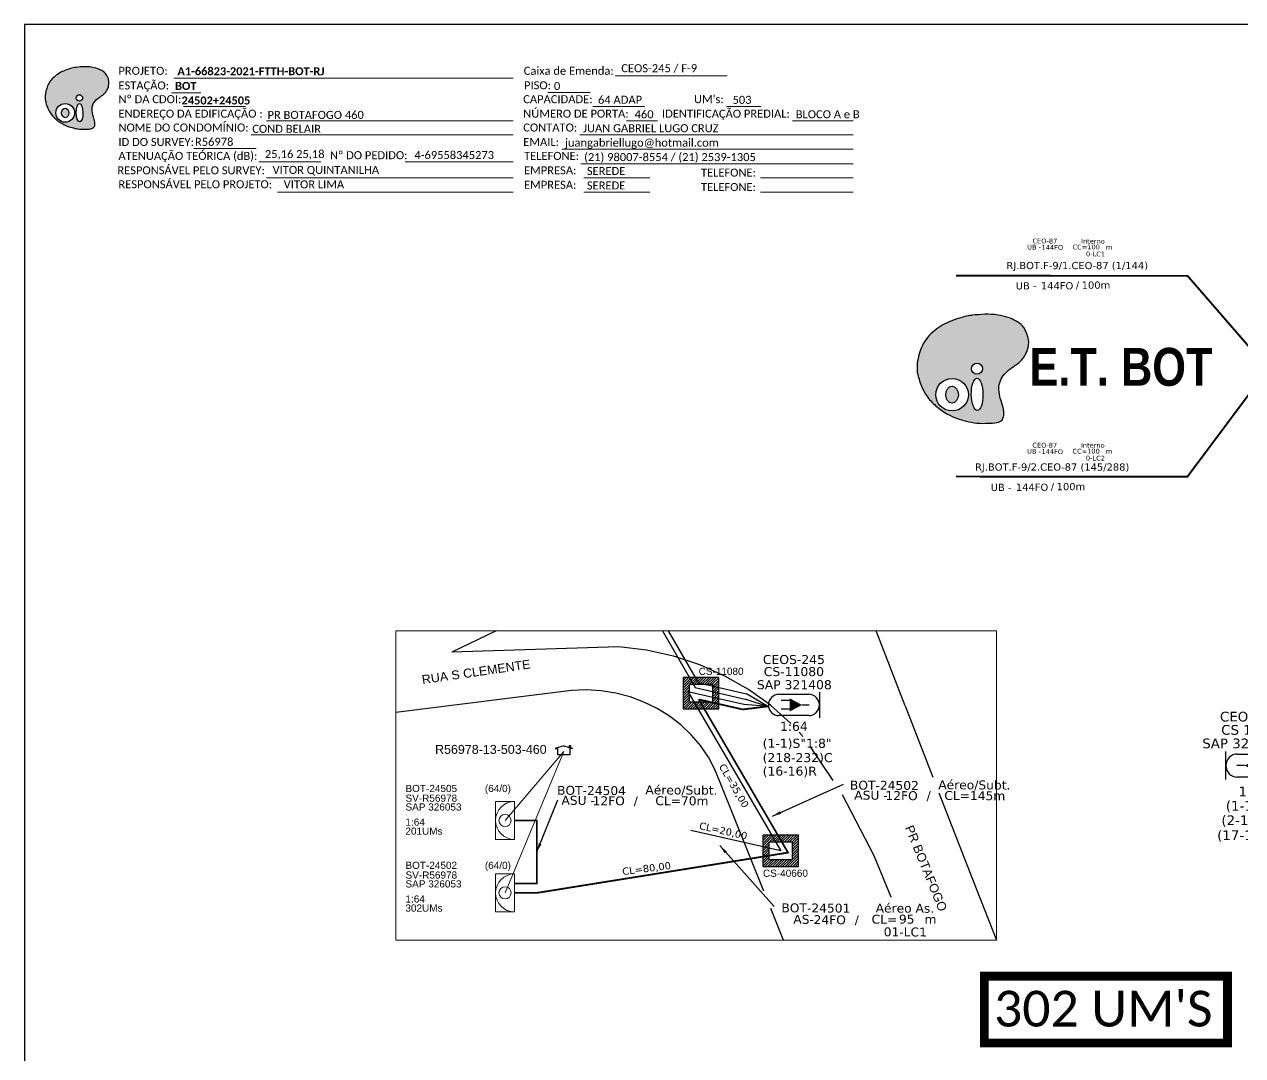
# Model space of a CAD drawing. Extents: x -89 to 2605, y 705 to 1299.
# Drawn here: x -89.3 to 183.5, y 1068.1 to 1299 of the extents above; entities that cross this region are included whole.
import ezdxf
from ezdxf.enums import TextEntityAlignment as Align

# ---------------------------------------------------------------- set-up
doc = ezdxf.new("R2010")
doc.units = 0
for name, color, linetype in [('10.1-Caixas Subterrâneas', 5, 'Continuous'), ('20.4-CEOS', 1, 'Continuous'), ('20.5-CABO AÉREO', 1, 'Continuous'), ('CAP a instalar', 1, 'Continuous'), ('celulas gpon', 7, 'Continuous'), ('E.T.', 7, 'Continuous'), ('label_cabos', 7, 'Continuous'), ('Legenda', 1, 'Continuous'), ('QUADRA', 7, 'Continuous'), ('surveys', 7, 'Continuous'), ('surveys legendas', 7, 'Continuous')]:
    doc.layers.add(name, color=color, linetype=linetype)
for name, color, linetype, lineweight in [("20.0-LEGENDA DOS CDO'S", 1, 'Continuous', 0), ('20.1-CDO_INTERIOR', 1, 'Continuous', 0), ('40.1-ETIQUETAS', 1, 'Continuous', 20), ('Segmento Logradouro Texto', 7, 'Continuous', 0)]:
    doc.layers.add(name, color=color, linetype=linetype, lineweight=lineweight)
doc.layers.add('DROP DE CLIENTE', color=140, linetype='Continuous', plot=False)
doc.layers.add('EXTRA', color=50, linetype='Continuous', plot=False)
doc.styles.add('ARIAL', font='arial.ttf')
doc.styles.add('DIGICADE', font='arial.ttf')
doc.styles.add('siredit', font='verdana.ttf')
doc.styles.get("Standard").update_dxf_attribs({"font": 'arial.ttf'})
doc.styles.add('SWISS BIT', font='swisscb.ttf')
doc.styles.add('WMF-Calibri0', font='calibri.ttf')
doc.styles.add('WMF-Calibri1', font='calibrib.ttf')
doc.linetypes.add('FENCELINE1', pattern='A,0.25,-0.1,[133,ltypeshp.shx,S=0.1,R=0,X=-0.1,Y=0],-0.1,1', length=1.45)
doc.dimstyles.new('CC', dxfattribs={"dimtxt": 1, "dimasz": 2, "dimexe": 0.18, "dimexo": 0.0625, "dimgap": 0.09, "dimtad": 0, "dimdec": 0, "dimrnd": 1, "dimzin": 0, "dimdsep": 46, "dimtxsty": 'siredit', "dimblk": 'NONE', "dimcen": 0, "dimse1": 1, "dimse2": 1, "dimsd1": 1, "dimsd2": 1, "dimclrt": 7, "dimadec": 0, "dimazin": 0, "dimtfac": 1, "dimtdec": 0, "dimtofl": 0, "dimtmove": 0, "dimatfit": 3, "dimfxl": 0, "dimtolj": 1, "dimtzin": 0, "dimarcsym": 0})

# ---------------------------------------------------------------- blocks, each defined once
blk = doc.blocks.new('OI')
h = blk.add_hatch(color=40)
edge = h.paths.add_edge_path()
edge.add_spline(control_points=[(4.35, -0.67), (3.92, -0.99), (3.26, -1.5), (2.81, -2.59), (2.9, -3.5), (3.06, -4.27), (3.31, -4.85), (3.37, -5.39), (3.4, -5.88), (3.2, -6.4), (2.54, -6.61), (1.65, -6.63), (0.55, -6.67), (-0.56, -6.42), (-1.61, -6.14), (-2.77, -5.61), (-3.92, -4.77), (-4.89, -3.7), (-5.34, -2.65), (-5.6, -1.94), (-5.85, -0.96), (-5.71, 0.47), (-5.1, 2.02), (-4.14, 3.02), (-3.3, 3.61), (-2.37, 4.16), (-1.36, 4.44), (-0.56, 4.7), (0.79, 4.85), (2.24, 4.97), (3.79, 4.57), (4.67, 4.21), (5.44, 3.65), (5.76, 2.99), (6.03, 2.21), (6.01, 1.46), (5.72, 0.64), (5.31, 0.08), (4.88, -0.38), (4.51, -0.55), (4.35, -0.67)], knot_values=[0, 0, 0, 0, 1.60434, 2.417191, 3.427595, 4.282808, 4.776746, 5.304182, 5.888771, 6.258406, 6.858137, 7.79129, 8.986195, 10.124242, 11.187857, 12.242908, 13.953784, 15.414161, 16.515391, 17.349188, 17.675853, 19.552021, 21.515531, 22.568638, 23.63245, 24.621084, 25.782718, 26.745347, 27.142653, 29.870543, 31.004649, 31.921532, 32.709589, 33.801391, 34.042471, 35.192333, 35.971461, 36.628871, 37.254359, 37.836911, 37.836911, 37.836911, 37.836911], degree=3, periodic=0)
h.paths.add_polyline_path([(1.13, -0.87, -1), (-0.04, -0.87, -1)], flags=16)
edge = h.paths.add_edge_path(flags=16)
edge.add_ellipse((0.56, -3.59), major_axis=(-0.02, 1.71), ratio=0.361305, start_angle=0, end_angle=360)
h.paths.add_polyline_path([(-0.36, -3.62, -1), (-3.8, -3.62, -1)], flags=16)
edge = h.paths.add_edge_path(flags=0)
edge.add_ellipse((-2.08, -3.62), major_axis=(0, 0.885), ratio=0.758294, start_angle=0, end_angle=360)
at = {"color": 40}
for centre, radius in [((0.54, -0.87), 0.587), ((-2.08, -3.62), 1.72)]:
    blk.add_circle(centre, radius, dxfattribs=at)
blk.add_ellipse((0.56, -3.59), major_axis=(-0.02, 1.71), ratio=0.361305, dxfattribs=at)
blk.add_ellipse((-2.08, -3.62), major_axis=(0, 0.885), ratio=0.758294, start_param=-3.141592653589792, end_param=3.141592653589792, dxfattribs=at)
at = {"color": 40, "start_tangent": (-0.800898, -0.598801), "end_tangent": (-0.800898, -0.598801)}
blk.add_spline([(4.35, -0.67), (3.2, -1.78), (2.9, -2.54), (2.92, -3.55), (3.12, -4.38), (3.28, -4.85), (3.37, -5.37), (3.35, -5.95), (3.2, -6.29), (2.66, -6.55), (1.73, -6.63), (0.54, -6.62), (-0.58, -6.41), (-1.6, -6.11), (-2.56, -5.67), (-3.95, -4.67), (-4.89, -3.56), (-5.37, -2.56), (-5.64, -1.78), (-5.72, -1.46), (-5.63, 0.42), (-4.84, 2.22), (-4.13, 2.99), (-3.27, 3.62), (-2.4, 4.09), (-1.3, 4.47), (-0.37, 4.72), (0.02, 4.77), (2.75, 4.8), (3.85, 4.53), (4.69, 4.16), (5.31, 3.68), (5.85, 2.73), (5.93, 2.5), (5.94, 1.35), (5.67, 0.62), (5.29, 0.08), (4.84, -0.36), (4.35, -0.67)], degree=3, dxfattribs=at)
blk = doc.blocks.new('CARIMBO')
at = {"color": 7, "lineweight": 0}
for points in [[(134.48, -16.3), (159.61, -16.3)], [(35.66, -16.79), (111.64, -16.79)], [(35.15, -20.06), (41.7, -20.06)], [(119.43, -20.02), (128.92, -20.02)], [(37.81, -23.14), (51.75, -23.14)], [(129.48, -23.14), (141.1, -23.14)], [(159.42, -23.14), (167.09, -23.14)], [(56.38, -26.37), (111.64, -26.37)], [(137.07, -26.37), (144.01, -26.37)], [(174.24, -26.37), (187.8, -26.37)], [(52.97, -29.48), (111.64, -29.48)], [(126.6, -29.48), (187.83, -29.48)], [(40.13, -32.55), (54.07, -32.55)], [(122.56, -32.72), (187.83, -32.72)], [(54.67, -35.52), (68.61, -35.52)], [(126.84, -35.96), (187.83, -35.96)], [(56.38, -39.07), (111.64, -39.07)], [(127.45, -39.07), (142.25, -39.07)], [(167.06, -39.07), (187.83, -39.07)], [(58.87, -42.31), (111.64, -42.31)], [(127.45, -42.31), (142.25, -42.31)], [(167.06, -42.31), (187.83, -42.31)]]:
    blk.add_lwpolyline(points, dxfattribs=at)
at = {"color": 7, "xscale": 1.213923925163967, "yscale": 1.213923925163967, "zscale": 1.213923925163967, "rotation": 0.1532896023949059}
blk.add_blockref('OI', (13.86, -20.16), dxfattribs=at)
at = {"color": 7, "lineweight": 0, "style": 'WMF-Calibri0'}
for s, height, p in [('PROJETO:', 1.793, (23.26, -16.04)), ('Caixa de Emenda:', 1.7927, (114.02, -16.04)), ('ESTAÇÃO:', 1.793, (23.26, -19.32)), ('PISO:', 1.793, (114.09, -19.28)), ('Nº DA CDOI:', 1.7927, (23.26, -22.39)), ('CAPACIDADE:', 1.7927, (113.91, -22.39)), ("UM's:", 1.793, (152.15, -22.39)), ('ENDEREÇO DA EDIFICAÇÃO :', 1.7927, (23.26, -25.63)), ('NÚMERO DE PORTA:', 1.7927, (113.91, -25.63)), ('IDENTIFICAÇÃO PREDIAL:', 1.7927, (144.99, -25.63)), ('NOME DO CONDOMÍNIO:', 1.7927, (23.26, -28.74)), ('CONTATO:', 1.793, (113.91, -28.74)), ('ID DO SURVEY:', 1.7927, (23.26, -31.97)), ('EMAIL:', 1.793, (113.91, -31.97)), ('ATENUAÇÃO TEÓRICA (dB):', 1.7927, (23.26, -35.09)), ('TELEFONE:', 1.793, (114.09, -35.09)), ('RESPONSÁVEL PELO SURVEY:', 1.7927, (23.02, -38.32)), ('EMPRESA:', 1.793, (114.09, -38.32)), ('TELEFONE:', 1.793, (153.7, -38.83)), ('RESPONSÁVEL PELO PROJETO:', 1.7927, (23.26, -41.44)), ('EMPRESA:', 1.793, (114.09, -41.56)), ('TELEFONE:', 1.793, (153.7, -42.06))]:
    blk.add_text(s, height=height, dxfattribs=at).set_placement(p)
at = {"color": 7, "lineweight": 0, "flags": 8}
for tag, p, style in [('PROJ', (36.46, -16.13), 'WMF-Calibri1'), ('CEOS-XX', (135.87, -15.46), 'WMF-Calibri0'), ('EST', (35.94, -19.41), 'WMF-Calibri1'), ('PISO_PTR', (120.78, -19.42), 'WMF-Calibri0'), ('CAPAC.', (130.66, -22.52), 'WMF-Calibri0'), ("UC'S", (160.78, -22.54), 'WMF-Calibri0'), ('LOGRADOURO', (56.65, -25.91), 'WMF-Calibri0'), ('N°', (138.85, -25.77), 'WMF-Calibri0'), ('N°PREDIO', (174.94, -25.77), 'WMF-Calibri0'), ('NOME_DO_COND.', (53.23, -29.02), 'WMF-Calibri0'), ('NOME_DO_CONTATO', (127.3, -28.89), 'WMF-Calibri0'), ('_ID_', (40.39, -31.94), 'WMF-Calibri0'), ('EMAIL', (123.26, -32.12), 'WMF-Calibri0'), ('O_POTEN', (56.06, -34.68), 'WMF-Calibri0'), ('TELEFONE', (127.55, -35.36), 'WMF-Calibri0'), ('RES_SURVEY', (57.78, -38.23), 'WMF-Calibri0'), ('EMP_RESP_SURVEY', (128.16, -38.47), 'WMF-Calibri0'), ('CONT_RESP_SURVEY', (167.76, -38.47), 'WMF-Calibri0'), ('RES_PROJ', (60.27, -41.47), 'WMF-Calibri0'), ('EMP_RESP_PROJ', (128.16, -41.71), 'WMF-Calibri0'), ('CONT_RESP_PROJ', (167.76, -41.71), 'WMF-Calibri0')]:
    blk.add_attdef(tag, p, '', height=1.79, dxfattribs=dict(at, style=style))
at = {"color": 7, "lineweight": 0, "style": 'WMF-Calibri1', "flags": 8}
blk.add_attdef("N° CDO'S", text='', height=1.79, dxfattribs=at).set_placement((44.78, -22.68), align=Align.CENTER)
blk = doc.blocks.new('CEOS_RP_CT_DRT')
at = {"layer": '20.4-CEOS', "color": 0}
for p, q in [((-4.54, 1.19), (-1.19, 1.19)), ((-1.19, -1.19), (-4.54, -1.19))]:
    blk.add_line(p, q, dxfattribs=at)
for points in [[(-5.73, -1.43), (-5.73, 1.44)], [(-3.79, 0), (-4.59, 0)], [(-2.47, 0.48), (-1.45, 0.48)], [(-2.47, -0.52), (-1.45, -0.52)]]:
    blk.add_lwpolyline(points, dxfattribs=at)
blk.add_lwpolyline([(-3.79, 0, 0, 1.47, 0), (-2.41, 0, 1.47, 1.47, 0)], format="xyseb", dxfattribs=at)
for centre, start, end in [((-4.54, 0), 90, 270), ((-1.19, 0), 270, 90)]:
    blk.add_arc(centre, 1.19, start, end, dxfattribs=at)
at = {"layer": '20.4-CEOS', "color": 7, "style": 'siredit'}
for tag, p in [('Nº_DA_CEOS', (-2.86, 5.6)), ('LOCAL', (-2.86, 4.24)), ('SAP', (-2.86, 2.78)), ('RACIO_SPLITAGEM', (-2.86, -1.88)), ('FIBRAS_SPLITTER', (-2.86, -3.58)), ('FIBRAS_TOP_C', (-2.86, -5.08)), ('RESERVA_FINAIS', (-2.86, -6.39))]:
    blk.add_attdef(tag, text='', height=1.01, dxfattribs=at).set_placement(p, align=Align.TOP_CENTER)
blk = doc.blocks.new('ETIQUETA_RS5F')
at = {"layer": '40.1-ETIQUETAS', "color": 0, "style": 'siredit'}
blk.add_text('/', height=1.5, dxfattribs=at).set_placement((1.58, -1.95), align=Align.MIDDLE_RIGHT)
for tag, p in [('ETIQUETA_R_SECUNDARIA', (1.21, 2.1)), ('ETIQUETA_R_PRIMARIA', (1.21, 4.1)), ('F_ATIVAS/F_MORTAS', (1.14, -4.24))]:
    blk.add_attdef(tag, text='', height=1.5, dxfattribs=at).set_placement(p, align=Align.MIDDLE_CENTER)
for tag, p in [('TIPO_CABO', (-6.58, -2.12)), ('CAP_CABO', (0.4, -2.09))]:
    blk.add_attdef(tag, text='', height=1.5, dxfattribs=at).set_placement(p, align=Align.MIDDLE_RIGHT)
blk.add_attdef('METROS', text='', height=1.5, dxfattribs=at).set_placement((2.14, -1.95), align=Align.MIDDLE_LEFT)
for tag, p in [('FUSÃO_1', (0.85, -8.39)), ('FUSÃO_2', (0.85, -10.6)), ('FUSÃO_3', (0.85, -12.93)), ('FUSÃO_4', (0.85, -15.14)), ('FUSÃO_5', (0.85, -17.16))]:
    blk.add_attdef(tag, text='', height=1.5, dxfattribs=at).set_placement(p, align=Align.CENTER)
blk = doc.blocks.new('Inst CB INT CFOI-SM-UB-144')
at = {"layer": 'label_cabos', "color": 0, "style": 'siredit'}
for tag, flags, p in [('ID_ATIVIDADE', 3, (1.31, 2.67)), ('FATOR', 1, (11.56, 2.55)), ('/', 2, (7.71, -0.05))]:
    blk.add_attdef(tag, text='', height=1, rotation=359.69, dxfattribs=dict(at, flags=flags)).set_placement(p, align=Align.MIDDLE_CENTER)
for tag, p in [('TIPO_CABO', (1.11, 0)), ('DESTINO_CABO', (3.13, 1.26)), ('CABO', (4.69, -0.05)), ('LANCE', (10.41, 0.02)), ('TIPO_CABO', (13.11, 1.24)), ('UND', (16.46, 0)), ('FID', (13.65, -1.41))]:
    blk.add_attdef(tag, text='', height=1, rotation=359.69, dxfattribs=at).set_placement(p, align=Align.MIDDLE_CENTER)
blk.add_attdef('QTDE', (11.93, -0.45), '', height=1, rotation=359.69, dxfattribs=at)
blk = doc.blocks.new('SURVEY_SURVEY')
for p, q in [((0, 0.0000152), (-0.0000151, 0.0000108)), ((-0.0000151, 0.0000108), (-0.0000104, 0.0000108)), ((-0.0000103, 0), (-0.0000103, 0.0000108)), ((0.0000103, 0), (-0.0000103, 0)), ((0, 0.0000152), (0.0000151, 0.0000108)), ((0.0000101, 0.0000159), (0.0000117, 0.0000159)), ((0.0000101, 0.0000123), (0.0000101, 0.0000159)), ((0.0000151, 0.0000108), (0.0000103, 0.0000108)), ((0.0000103, 0.0000108), (0.0000103, 0)), ((0.0000117, 0.0000159), (0.0000117, 0.0000119))]:
    blk.add_line(p, q)
blk = doc.blocks.new('*X59')
at = {"color": 0, "linetype": 'Continuous'}
for p, q in [((-1.25, 0.34099), (-0.49099, 1.1)), ((-1.25, 0.517767), (-0.667767, 1.1)), ((-1.25, 0.694544), (-0.844544, 1.1)), ((-1.25, 0.87132), (-1.02132, 1.1)), ((-1.25, 1.048097), (-1.198097, 1.1)), ((-0.789214, 0.625), (-0.314214, 1.1)), ((-0.612437, 0.625), (-0.137437, 1.1)), ((-0.43566, 0.625), (0.03934, 1.1)), ((-0.258883, 0.625), (0.216117, 1.1)), ((-0.082107, 0.625), (0.392893, 1.1)), ((0.09467, 0.625), (0.56967, 1.1)), ((0.271447, 0.625), (0.746447, 1.1)), ((0.448223, 0.625), (0.923223, 1.1)), ((0.625, 0.625), (1.1, 1.1)), ((0.801777, 0.625), (1.25, 1.073223)), ((0.8035, 0.449947), (1.25, 0.896447)), ((-1.25, 0.164214), (-0.8035, 0.610714)), ((-1.25, -0.012563), (-0.8035, 0.433937)), ((-1.25, -0.18934), (-0.8035, 0.25716)), ((-1.25, -0.366117), (-0.8035, 0.080383)), ((0.8035, 0.27317), (1.25, 0.71967)), ((0.8035, 0.096393), (1.25, 0.542893)), ((0.8035, -0.080383), (1.25, 0.366117)), ((0.8035, -0.25716), (1.25, 0.18934)), ((0.8035, -0.433937), (1.25, 0.012563)), ((-1.25, -0.542893), (-0.8035, -0.096393)), ((-1.25, -0.71967), (-0.8035, -0.27317)), ((-1.25, -0.896447), (-0.8035, -0.449947)), ((-1.25, -1.073223), (-0.801777, -0.625)), ((-1.1, -1.1), (-0.625, -0.625)), ((-0.923223, -1.1), (-0.448223, -0.625)), ((-0.746447, -1.1), (-0.271447, -0.625)), ((-0.56967, -1.1), (-0.09467, -0.625)), ((-0.392893, -1.1), (0.082107, -0.625)), ((-0.216117, -1.1), (0.258883, -0.625)), ((-0.03934, -1.1), (0.43566, -0.625)), ((0.137437, -1.1), (0.612437, -0.625)), ((0.314214, -1.1), (0.789214, -0.625)), ((0.49099, -1.1), (1.25, -0.34099)), ((0.667767, -1.1), (1.25, -0.517767)), ((0.8035, -0.610714), (1.25, -0.164214)), ((0.844544, -1.1), (1.25, -0.694544)), ((1.02132, -1.1), (1.25, -0.87132)), ((1.198097, -1.1), (1.25, -1.048097))]:
    blk.add_line(p, q, dxfattribs=at)
blk = doc.blocks.new('MANHOLE_MQ')
at = {"color": 0, "linetype": 'Continuous'}
for p, q in [((0.00000623, 0.00000569), (-0.00000627, 0.00000569)), ((-0.00000627, 0.00000569), (-0.00000627, -0.00000531)), ((0.00000623, -0.00000531), (0.00000623, 0.00000569)), ((-0.00000404, 0.00000331), (0.00000399, 0.00000331)), ((-0.00000404, -0.00000294), (-0.00000404, 0.00000331)), ((0.00000399, 0.00000331), (0.00000399, -0.00000294)), ((0.00000399, -0.00000294), (-0.00000404, -0.00000294)), ((0.00000399, -0.00000294), (0.00000399, -0.00000294)), ((-0.00000627, -0.00000531), (0.00000623, -0.00000531))]:
    blk.add_line(p, q, dxfattribs=at)
at = {"color": 0, "linetype": 'Continuous', "xscale": 5e-06, "yscale": 5e-06, "zscale": 1e-05}
blk.add_blockref('*X59', (-0.00000002, 0.00000019), dxfattribs=at)
blk = doc.blocks.new('*U107')
at = {"layer": '20.4-CEOS', "color": 7, "style": 'siredit'}
for tag, p in [('FIBRAS_SPLITTER', (0, 0)), ('FIBRAS_TOP_C', (0, -4.13)), ('RESERVA_FINAIS', (0, -5.46))]:
    blk.add_attdef(tag, p, '', height=1.01, dxfattribs=at)
for tag, p, flags in [('ID_ATIVIDADE', (0, -6.77), 3), ('FATOR', (0, -8.09), 1), ('QTDE', (0, -9.4), 1), ('FID', (0, -10.71), 1)]:
    blk.add_attdef(tag, p, '', height=1.01, dxfattribs=dict(at, flags=flags))
blk = doc.blocks.new('LEGENDA DOS CABOS')
at = {"layer": 'EXTRA', "color": 0, "style": 'siredit'}
for tag, p in [('ID', (4.6, 0.97)), ('XX', (9.03, 0.97))]:
    blk.add_attdef(tag, text='', height=0.48, rotation=359.69, dxfattribs=at).set_placement(p, align=Align.MIDDLE_CENTER)
at = {"layer": 'Legenda', "color": 0, "style": 'siredit'}
for tag, p in [('TIPO_CABO', (1.31, 0)), ('CABO', (4.69, -0.05)), ('/', (6.81, -0.05)), ('METROS', (10.03, -0.05))]:
    blk.add_attdef(tag, text='', height=0.8, rotation=359.69, dxfattribs=at).set_placement(p, align=Align.MIDDLE_CENTER)
blk = doc.blocks.new('_None')
blk = doc.blocks.new('Inst CB AS CFOA-SM-AS-80-TS-24')
at = {"layer": 'label_cabos', "color": 0, "style": 'siredit'}
for tag, flags, p in [('ID_ATIVIDADE', 3, (1.31, 2.67)), ('FATOR', 1, (11.56, 2.55))]:
    blk.add_attdef(tag, text='', height=1, rotation=359.69, dxfattribs=dict(at, flags=flags)).set_placement(p, align=Align.MIDDLE_CENTER)
for tag, p in [('DESTINO_CABO', (3.13, 1.26)), ('TIPO_CABO', (13.11, 1.24)), ('TIPO_CABO', (1.76, 0)), ('CABO', (4.69, -0.05)), ('/', (7.71, -0.05)), ('LANCE', (10.81, 0)), ('UND', (15.96, 0)), ('FID', (13.15, -1.41))]:
    blk.add_attdef(tag, text='', height=1, rotation=359.69, dxfattribs=at).set_placement(p, align=Align.MIDDLE_CENTER)
blk.add_attdef('QTDE', (12.43, -0.47), '', height=1, rotation=359.69, dxfattribs=at)

msp = doc.modelspace()

# ---------------------------------------------------------------- linework, layer by layer
msp.add_lwpolyline([(-89.32, 705.02), (749.25, 705.02), (749.25, 1299.02), (-89.32, 1299.02), (-89.32, 705.02)])
at = {"color": 7, "lineweight": 0}
msp.add_lwpolyline([(-4.01, 1268.26), (20.14, 1268.26)], dxfattribs=at)
at = {"color": 2, "const_width": 2}
msp.add_lwpolyline([(125.66, 1070.96), (180.09, 1070.96), (180.09, 1085.95), (125.66, 1085.95)], close=True, dxfattribs=at)
at = {"layer": '20.1-CDO_INTERIOR', "color": 1, "lineweight": 18}
for points in [[(16.21, 1116.54), (16.21, 1125.04), (20.46, 1125.04), (20.46, 1116.54)], [(16.21, 1100.32), (16.21, 1108.81), (20.46, 1108.82), (20.46, 1100.32)]]:
    msp.add_lwpolyline(points, close=True, dxfattribs=at)
for centre in [(18.33, 1120.79), (18.33, 1104.57)]:
    msp.add_circle(centre, 1.36, dxfattribs=at)
for centre in [(20.46, 1120.79), (20.46, 1104.57)]:
    msp.add_arc(centre, 4.25, 90.0276, 270.0276, dxfattribs=at)
at = {"layer": '20.4-CEOS', "color": 5}
for p, q in [((79.67, 1149.03), (86.35, 1149.03)), ((86.35, 1144.26), (79.67, 1144.26))]:
    msp.add_line(p, q, dxfattribs=at)
for points in [[(88.74, 1149.52), (88.74, 1143.77)], [(82.22, 1147.68), (80.19, 1147.68)], [(84.85, 1146.65), (86.46, 1146.65)], [(82.22, 1145.7), (80.19, 1145.7)]]:
    msp.add_lwpolyline(points, dxfattribs=at)
msp.add_lwpolyline([(84.85, 1146.65, 0, 2.94, 0), (82.09, 1146.65, 2.94, 2.94, 0)], format="xyseb", dxfattribs=at)
for centre, start, end in [((79.67, 1146.65), 90, 270), ((86.35, 1146.65), 270, 90)]:
    msp.add_arc(centre, 2.38, start, end, dxfattribs=at)
at = {"layer": '20.5-CABO AÉREO', "color": 7, "ltscale": 50, "const_width": 0.431}
for points in [[(119.32, 1242.74), (171.17, 1242.72), (189.2, 1221.93)], [(119.29, 1197.79), (171.15, 1197.77), (189.2, 1221.93)]]:
    msp.add_lwpolyline(points, dxfattribs=at)
at = {"layer": 'CAP a instalar', "color": 251, "linetype": 'FENCELINE1', "ltscale": 5}
for points in [[(53.59, 1163.27), (60.94, 1150.52), (72.1, 1147.98)], [(61.73, 1151.56), (54.95, 1163.27)], [(61.73, 1151.57), (72.37, 1149.15)], [(77.32, 1146.26), (72.37, 1149.15)], [(77.32, 1146.26), (72.1, 1147.98)]]:
    msp.add_lwpolyline(points, dxfattribs=at)
at = {"layer": 'CAP a instalar', "color": 7, "linetype": 'FENCELINE1', "ltscale": 5}
for points in [[(59.29, 1149.67), (80.08, 1113.98), (59.95, 1118.53)], [(59.29, 1149.67), (71.83, 1146.81)], [(71.83, 1146.81), (77.3, 1146.35)]]:
    msp.add_lwpolyline(points, dxfattribs=at)
at = {"layer": 'CAP a instalar', "linetype": 'FENCELINE1', "ltscale": 5, "const_width": 0.4}
for points in [[(20.46, 1104.57), (25.45, 1104.57), (81.7, 1113.59), (61.7, 1147.89)], [(61.7, 1147.89), (71.57, 1145.64)], [(71.57, 1145.64), (77.3, 1146.35)], [(20.46, 1106.69), (25.45, 1106.69), (25.45, 1120.79), (20.45, 1120.79)]]:
    msp.add_lwpolyline(points, dxfattribs=at)
at = {"layer": 'DROP DE CLIENTE', "color": 7, "lineweight": 0}
msp.add_lwpolyline([(128.38, 1093.98), (-6.16, 1093.98), (-6.16, 1163.27), (128.38, 1163.27)], close=True, dxfattribs=at)
at = {"layer": 'DROP DE CLIENTE', "color": 4, "lineweight": 0}
for points in [[(31.47, 1136.21), (18.33, 1120.79)], [(31.47, 1136.21), (18.33, 1104.57)]]:
    msp.add_lwpolyline(points, dxfattribs=at)
at = {"layer": 'QUADRA', "color": 4}
for points in [[(16.31, 1163.27), (6.43, 1158.48)], [(107.95, 1146.43), (101.42, 1163.27)], [(82.36, 1142.5), (82.27, 1142.6), (77.77, 1146.57), (72.83, 1150.09), (67.53, 1153.12), (61.92, 1155.6), (56.04, 1157.54), (50, 1158.9), (43.82, 1159.66), (6.43, 1158.48)], [(76.27, 1104.93), (66.48, 1129.27), (65.33, 1132.16), (63.87, 1134.93), (62.08, 1137.54), (60.02, 1139.96), (57.71, 1142.17), (55.15, 1144.15), (52.37, 1145.87), (49.43, 1147.3), (46.33, 1148.45), (43.12, 1149.28), (39.84, 1149.8), (36.52, 1150.02), (33.19, 1149.89), (-6.16, 1144.95)], [(107.95, 1146.43), (114.13, 1130.47)], [(86.63, 1137.25), (91.71, 1129.71)], [(115.48, 1126.98), (122.99, 1107.61), (128.38, 1093.98)], [(93.82, 1126.58), (100.9, 1112.94), (104.69, 1103.7), (104.73, 1103.61)], [(80.68, 1093.98), (77.82, 1101.08)]]:
    msp.add_lwpolyline(points, dxfattribs=at)
at = {"layer": 'Segmento Logradouro Texto', "color": 5}
msp.add_lwpolyline([(85.04, 1139.59), (84.17, 1140.54)], dxfattribs=at)

# ---------------------------------------------------------------- block references
ref = msp.add_blockref('CARIMBO', (-91.51, 1303.77))
ref.add_attrib('PROJ', 'A1-66823-2021-FTTH-BOT-RJ', (-55.05, 1287.63), dxfattribs={"color": 7, "lineweight": 0, "height": 1.7927, "style": 'WMF-Calibri1'})
ref.add_attrib('EST', 'BOT', (-55.57, 1284.35), dxfattribs={"color": 7, "lineweight": 0, "height": 1.793, "style": 'WMF-Calibri1'})
ref.add_attrib("N° CDO'S", ' 24502+24505', dxfattribs={"color": 7, "lineweight": 0, "height": 1.7927, "style": 'WMF-Calibri1'}).set_placement((-46.73, 1281.09), align=Align.CENTER)
ref.add_attrib('LOGRADOURO', 'PR BOTAFOGO 460', (-34.86, 1277.86), dxfattribs={"color": 7, "lineweight": 0, "height": 1.7927, "style": 'WMF-Calibri0'})
ref.add_attrib('NOME_DO_COND.', 'COND BELAIR', (-38.28, 1274.74), dxfattribs={"color": 7, "lineweight": 0, "height": 1.7927, "style": 'WMF-Calibri0'})
ref.add_attrib('_ID_', 'R56978', (-51.11, 1271.83), dxfattribs={"color": 7, "lineweight": 0, "height": 1.793, "style": 'WMF-Calibri0'})
ref.add_attrib('O_POTEN', '25,16 25,18', (-35.45, 1269.09), dxfattribs={"color": 7, "lineweight": 0, "height": 1.7927, "style": 'WMF-Calibri0'})
ref.add_attrib('RES_SURVEY', 'VITOR QUINTANILHA', (-33.73, 1265.54), dxfattribs={"color": 7, "lineweight": 0, "height": 1.7927, "style": 'WMF-Calibri0'})
ref.add_attrib('RES_PROJ', 'VITOR LIMA', (-31.24, 1262.3), dxfattribs={"color": 7, "lineweight": 0, "height": 1.793, "style": 'WMF-Calibri0'})
ref.add_attrib('CEOS-XX', 'CEOS-245 / F-9', (44.36, 1288.31), dxfattribs={"color": 7, "lineweight": 0, "height": 1.7927, "style": 'WMF-Calibri0'})
ref.add_attrib('CAPAC.', '64 ADAP', (39.15, 1281.25), dxfattribs={"color": 7, "lineweight": 0, "height": 1.793, "style": 'WMF-Calibri0'})
ref.add_attrib("UC'S", '503', (69.27, 1281.23), dxfattribs={"color": 7, "lineweight": 0, "height": 1.793, "style": 'WMF-Calibri0'})
ref.add_attrib('PISO_PTR', '0', (29.28, 1284.34), dxfattribs={"color": 7, "lineweight": 0, "height": 1.79, "style": 'WMF-Calibri0'})
ref.add_attrib('N°', '460', (47.34, 1278), dxfattribs={"color": 7, "lineweight": 0, "height": 1.793, "style": 'WMF-Calibri0'})
ref.add_attrib('N°PREDIO', 'BLOCO A e B', (83.43, 1278), dxfattribs={"color": 7, "lineweight": 0, "height": 1.7927, "style": 'WMF-Calibri0'})
ref.add_attrib('NOME_DO_CONTATO', 'JUAN GABRIEL LUGO CRUZ', (35.79, 1274.88), dxfattribs={"color": 7, "lineweight": 0, "height": 1.7927, "style": 'WMF-Calibri0'})
ref.add_attrib('EMAIL', 'juangabriellugo@hotmail.com', (31.75, 1271.65), dxfattribs={"color": 7, "lineweight": 0, "height": 1.7927, "style": 'WMF-Calibri0'})
ref.add_attrib('TELEFONE', '(21) 98007-8554 / (21) 2539-1305', (36.04, 1268.41), dxfattribs={"color": 7, "lineweight": 0, "height": 1.7927, "style": 'WMF-Calibri0'})
ref.add_attrib('EMP_RESP_SURVEY', 'SEREDE', (36.65, 1265.3), dxfattribs={"color": 7, "lineweight": 0, "height": 1.793, "style": 'WMF-Calibri0'})
ref.add_attrib('EMP_RESP_PROJ', 'SEREDE', (36.65, 1262.06), dxfattribs={"color": 7, "lineweight": 0, "height": 1.793, "style": 'WMF-Calibri0'})
at = {"layer": '10.1-Caixas Subterrâneas', "color": 30, "xscale": 639575.1086223164, "yscale": 639575.1086223164, "zscale": 639575.1086223164, "rotation": 180.0000000000631}
for p in [(62.17, 1149.41), (80.03, 1114.12)]:
    msp.add_blockref('MANHOLE_MQ', p, dxfattribs=at)
at = {"layer": '20.4-CEOS', "color": 5}
ref = msp.add_blockref('CEOS_RP_CT_DRT', (192.13, 1133.08), dxfattribs=dict(at, xscale=2.161665797233581, yscale=2.161665797233581, zscale=2.161665797233581))
ref.add_attrib('Nº_DA_CEOS', 'CEOS-245', dxfattribs={"color": 5, "height": 2.183, "style": 'siredit'}).set_placement((185.94, 1145.13), align=Align.TOP_CENTER)
ref.add_attrib('LOCAL', 'CS 11080', dxfattribs={"color": 5, "height": 2.183, "style": 'siredit'}).set_placement((185.94, 1142.16), align=Align.TOP_CENTER)
ref.add_attrib('SAP', 'SAP 321410', dxfattribs={"color": 5, "height": 2.183, "style": 'siredit'}).set_placement((183.53, 1139.13), align=Align.TOP_CENTER)
ref.add_attrib('RACIO_SPLITAGEM', '1:64', dxfattribs={"color": 5, "height": 2.183, "style": 'siredit'}).set_placement((185.94, 1128.37), align=Align.TOP_CENTER)
ref.add_attrib('FIBRAS_SPLITTER', '(1-1)S', dxfattribs={"color": 5, "height": 2.183, "style": 'siredit'}).set_placement((184.3, 1125.17), align=Align.TOP_CENTER)
ref.add_attrib('FIBRAS_TOP_C', '(2-16)C', dxfattribs={"color": 5, "height": 2.183, "style": 'siredit'}).set_placement((184.35, 1121.92), align=Align.TOP_CENTER)
ref.add_attrib('RESERVA_FINAIS', '(17-17)R', dxfattribs={"color": 5, "height": 2.183, "style": 'siredit'}).set_placement((184.35, 1118.58), align=Align.TOP_CENTER)
at = {"layer": '20.4-CEOS', "color": 0, "lineweight": 0}
ref = msp.add_blockref('*U107', (76.01, 1137.05), dxfattribs=dict(at, xscale=2, yscale=2, zscale=2))
ref.add_attrib('FIBRAS_SPLITTER', '(1-1)S"1:8"', (76.01, 1137.05), dxfattribs={"color": 7, "height": 2.0194, "style": 'siredit'})
ref.add_attrib('FIBRAS_TOP_C', '(218-232)C', (76.01, 1133.85), dxfattribs={"color": 7, "height": 2.019, "style": 'siredit'})
ref.add_attrib('RESERVA_FINAIS', '(16-16)R', (76.01, 1130.84), dxfattribs={"color": 7, "height": 2.019, "style": 'siredit'})
at = {"layer": '40.1-ETIQUETAS', "color": 7}
ref = msp.add_blockref('ETIQUETA_RS5F', (145.18, 1242.76), dxfattribs=dict(at, xscale=1.078608034791384, yscale=1.078608034791384, zscale=1.078608034791384, rotation=359.9784414955792))
ref.add_attrib('ETIQUETA_R_SECUNDARIA', 'RJ.BOT.F-9/1.CEO-87 (1/144)', dxfattribs={"color": 0, "height": 1.6179, "rotation": 359.9784, "style": 'siredit'}).set_placement((146.46, 1245.03), align=Align.MIDDLE_CENTER)
ref.add_attrib('TIPO_CABO', 'UB - ', dxfattribs={"color": 0, "height": 1.618, "rotation": 359.9784, "style": 'siredit'}).set_placement((138.05, 1240.48), align=Align.MIDDLE_RIGHT)
ref.add_attrib('CAP_CABO', '144FO', dxfattribs={"color": 0, "height": 1.618, "rotation": 359.9784, "style": 'siredit'}).set_placement((145.58, 1240.5), align=Align.MIDDLE_RIGHT)
ref.add_attrib('METROS', '100m', dxfattribs={"color": 0, "height": 1.618, "rotation": 359.9784, "style": 'siredit'}).set_placement((147.46, 1240.65), align=Align.MIDDLE_LEFT)
ref = msp.add_blockref('ETIQUETA_RS5F', (139.58, 1197.65), dxfattribs=dict(at, xscale=1.078608034791384, yscale=1.078608034791384, zscale=1.078608034791384, rotation=359.9784414955792))
ref.add_attrib('ETIQUETA_R_SECUNDARIA', 'RJ.BOT.F-9/2.CEO-87 (145/288)', dxfattribs={"color": 0, "height": 1.6179, "rotation": 359.9784, "style": 'siredit'}).set_placement((140.85, 1199.92), align=Align.MIDDLE_CENTER)
ref.add_attrib('TIPO_CABO', 'UB - ', dxfattribs={"color": 0, "height": 1.618, "rotation": 359.9784, "style": 'siredit'}).set_placement((132.44, 1195.37), align=Align.MIDDLE_RIGHT)
ref.add_attrib('CAP_CABO', '144FO', dxfattribs={"color": 0, "height": 1.618, "rotation": 359.9784, "style": 'siredit'}).set_placement((139.97, 1195.39), align=Align.MIDDLE_RIGHT)
ref.add_attrib('METROS', '100m', dxfattribs={"color": 0, "height": 1.618, "rotation": 359.9784, "style": 'siredit'}).set_placement((141.85, 1195.54), align=Align.MIDDLE_LEFT)
at = {"layer": 'E.T.', "color": 7, "xscale": 2.11977642477711, "yscale": 2.119776407948758, "zscale": 2.1197764065085, "rotation": 359.9784414955792}
msp.add_blockref('OI', (122.86, 1223.78), dxfattribs=at)
at = {"layer": 'label_cabos', "color": 7, "lineweight": 0}
ref = msp.add_blockref('Inst CB INT CFOI-SM-UB-144', (135.84, 1249.15), dxfattribs=dict(at, xscale=1.078608034791384, yscale=1.078608034791384, zscale=1.078608034791384, rotation=359.9784414955792))
ref.add_attrib('DESTINO_CABO', 'CEO-87', dxfattribs={"color": 0, "height": 1.079, "rotation": 359.6684, "style": 'siredit'}).set_placement((139.22, 1250.51), align=Align.MIDDLE_CENTER)
ref.add_attrib('CABO', '144FO', dxfattribs={"color": 0, "height": 1.079, "rotation": 359.6684, "style": 'siredit'}).set_placement((140.89, 1249.09), align=Align.MIDDLE_CENTER)
ref.add_attrib('TIPO_CABO', 'Interno', dxfattribs={"color": 0, "height": 1.079, "rotation": 359.6684, "style": 'siredit'}).set_placement((149.98, 1250.49), align=Align.MIDDLE_CENTER)
ref.add_attrib('FID', '0-LC1', dxfattribs={"color": 0, "height": 1.079, "rotation": 359.6684, "style": 'siredit'}).set_placement((150.56, 1247.62), align=Align.MIDDLE_CENTER)
ref.add_attrib('LANCE', 'CC=', dxfattribs={"color": 0, "height": 1.079, "rotation": 359.6684, "style": 'siredit'}).set_placement((147.07, 1249.17), align=Align.MIDDLE_CENTER)
ref.add_attrib('UND', 'm', dxfattribs={"color": 0, "height": 1.08, "rotation": 359.6684, "style": 'siredit'}).set_placement((153.6, 1249.15), align=Align.MIDDLE_CENTER)
ref.add_attrib('TIPO_CABO', 'UB - ', dxfattribs={"color": 0, "height": 1.079, "rotation": 359.6684, "style": 'siredit'}).set_placement((137.04, 1249.15), align=Align.MIDDLE_CENTER)
ref.add_attrib('QTDE', '100', (148.71, 1248.66), dxfattribs={"color": 0, "height": 1.079, "rotation": 359.6684, "style": 'siredit'})
ref = msp.add_blockref('Inst CB INT CFOI-SM-UB-144', (135.81, 1203.44), dxfattribs=dict(at, xscale=1.078608034791384, yscale=1.078608034791384, zscale=1.078608034791384, rotation=359.9784414955792))
ref.add_attrib('DESTINO_CABO', 'CEO-87', dxfattribs={"color": 0, "height": 1.079, "rotation": 359.6684, "style": 'siredit'}).set_placement((139.19, 1204.8), align=Align.MIDDLE_CENTER)
ref.add_attrib('CABO', '144FO', dxfattribs={"color": 0, "height": 1.079, "rotation": 359.6684, "style": 'siredit'}).set_placement((140.87, 1203.38), align=Align.MIDDLE_CENTER)
ref.add_attrib('TIPO_CABO', 'Interno', dxfattribs={"color": 0, "height": 1.079, "rotation": 359.6684, "style": 'siredit'}).set_placement((149.95, 1204.78), align=Align.MIDDLE_CENTER)
ref.add_attrib('FID', '0-LC2', dxfattribs={"color": 0, "height": 1.079, "rotation": 359.6684, "style": 'siredit'}).set_placement((150.53, 1201.91), align=Align.MIDDLE_CENTER)
ref.add_attrib('LANCE', 'CC=', dxfattribs={"color": 0, "height": 1.079, "rotation": 359.6684, "style": 'siredit'}).set_placement((147.04, 1203.46), align=Align.MIDDLE_CENTER)
ref.add_attrib('UND', 'm', dxfattribs={"color": 0, "height": 1.08, "rotation": 359.6684, "style": 'siredit'}).set_placement((153.57, 1203.44), align=Align.MIDDLE_CENTER)
ref.add_attrib('TIPO_CABO', 'UB - ', dxfattribs={"color": 0, "height": 1.079, "rotation": 359.6684, "style": 'siredit'}).set_placement((137.01, 1203.44), align=Align.MIDDLE_CENTER)
ref.add_attrib('QTDE', '100', (148.68, 1202.95), dxfattribs={"color": 0, "height": 1.079, "rotation": 359.6684, "style": 'siredit'})
at = {"layer": 'label_cabos', "color": 0, "lineweight": 0}
ref = msp.add_blockref('LEGENDA DOS CABOS', (94.8, 1125.4), dxfattribs=dict(at, xscale=2, yscale=2, zscale=2))
ref.add_attrib('ID', 'BOT-24502', dxfattribs={"color": 0, "height": 2, "rotation": 359.69, "style": 'siredit'}).set_placement((103.28, 1128.66), align=Align.MIDDLE_CENTER)
ref.add_attrib('CABO', '12FO', dxfattribs={"color": 0, "height": 2, "rotation": 359.69, "style": 'siredit'}).set_placement((107.13, 1126.35), align=Align.MIDDLE_CENTER)
ref.add_attrib('METROS', 'CL=145m', dxfattribs={"color": 0, "height": 2, "rotation": 359.69, "style": 'siredit'}).set_placement((123.52, 1126.35), align=Align.MIDDLE_CENTER)
ref.add_attrib('XX', 'Aéreo/Subt.', dxfattribs={"color": 0, "height": 2, "rotation": 359.69, "style": 'siredit'}).set_placement((123.42, 1128.75), align=Align.MIDDLE_CENTER)
ref.add_attrib('/', '/', dxfattribs={"color": 0, "height": 2, "rotation": 359.69, "style": 'siredit'}).set_placement((113.19, 1126.35), align=Align.MIDDLE_CENTER)
ref.add_attrib('TIPO_CABO', 'ASU -', dxfattribs={"color": 0, "height": 2, "rotation": 359.69, "style": 'siredit'}).set_placement((100.28, 1126.44), align=Align.MIDDLE_CENTER)
ref = msp.add_blockref('LEGENDA DOS CABOS', (29.22, 1124.24), dxfattribs=dict(at, xscale=2, yscale=2, zscale=2))
ref.add_attrib('ID', 'BOT-24504', dxfattribs={"color": 0, "height": 2, "rotation": 359.69, "style": 'siredit'}).set_placement((37.69, 1127.5), align=Align.MIDDLE_CENTER)
ref.add_attrib('CABO', '12FO', dxfattribs={"color": 0, "height": 2, "rotation": 359.69, "style": 'siredit'}).set_placement((41.54, 1125.19), align=Align.MIDDLE_CENTER)
ref.add_attrib('METROS', 'CL=70m', dxfattribs={"color": 0, "height": 2, "rotation": 359.69, "style": 'siredit'}).set_placement((57.93, 1125.19), align=Align.MIDDLE_CENTER)
ref.add_attrib('XX', 'Aéreo/Subt.', dxfattribs={"color": 0, "height": 2, "rotation": 359.69, "style": 'siredit'}).set_placement((57.83, 1127.59), align=Align.MIDDLE_CENTER)
ref.add_attrib('/', '/', dxfattribs={"color": 0, "height": 2, "rotation": 359.69, "style": 'siredit'}).set_placement((47.6, 1125.19), align=Align.MIDDLE_CENTER)
ref.add_attrib('TIPO_CABO', 'ASU -', dxfattribs={"color": 0, "height": 2, "rotation": 359.69, "style": 'siredit'}).set_placement((34.7, 1125.29), align=Align.MIDDLE_CENTER)
at = {"layer": 'label_cabos'}
ref = msp.add_blockref('Inst CB AS CFOA-SM-AS-80-TS-24', (81.67, 1098.66), dxfattribs=dict(at, xscale=2, yscale=2, zscale=2))
ref.add_attrib('DESTINO_CABO', 'BOT-24501', dxfattribs={"color": 0, "height": 2, "rotation": 359.69, "style": 'siredit'}).set_placement((87.93, 1101.19), align=Align.MIDDLE_CENTER)
ref.add_attrib('TIPO_CABO', 'Aéreo As.', dxfattribs={"color": 0, "height": 2, "rotation": 359.69, "style": 'siredit'}).set_placement((107.88, 1101.15), align=Align.MIDDLE_CENTER)
ref.add_attrib('CABO', '24FO', dxfattribs={"color": 0, "height": 2, "rotation": 359.69, "style": 'siredit'}).set_placement((91.04, 1098.56), align=Align.MIDDLE_CENTER)
ref.add_attrib('/', '/', dxfattribs={"color": 0, "height": 2, "rotation": 359.69, "style": 'siredit'}).set_placement((97.1, 1098.56), align=Align.MIDDLE_CENTER)
ref.add_attrib('TIPO_CABO', 'AS-', dxfattribs={"color": 0, "height": 2, "rotation": 359.69, "style": 'siredit'}).set_placement((85.19, 1098.65), align=Align.MIDDLE_CENTER)
ref.add_attrib('FID', '01-LC1', dxfattribs={"color": 0, "height": 2, "rotation": 359.69, "style": 'siredit'}).set_placement((107.96, 1095.83), align=Align.MIDDLE_CENTER)
ref.add_attrib('LANCE', 'CL=', dxfattribs={"color": 0, "height": 2, "rotation": 359.69, "style": 'siredit'}).set_placement((103.29, 1098.67), align=Align.MIDDLE_CENTER)
ref.add_attrib('QTDE', '95', (106.53, 1097.71), dxfattribs={"color": 0, "height": 2, "rotation": 359.69, "style": 'siredit'})
ref.add_attrib('UND', 'm', dxfattribs={"color": 0, "height": 2, "rotation": 359.69, "style": 'siredit'}).set_placement((113.6, 1098.67), align=Align.MIDDLE_CENTER)
at = {"layer": 'surveys', "color": 255, "xscale": 129369.3222467488, "yscale": 129369.3222467488, "zscale": 129369.3222467488}
msp.add_blockref('SURVEY_SURVEY', (31.47, 1135.5), dxfattribs=at)

# ---------------------------------------------------------------- texts
at = {"color": 7, "lineweight": 0, "style": 'WMF-Calibri0'}
msp.add_text('Nº DO PEDIDO:', height=1.7927, dxfattribs=at).set_placement((-20.88, 1268.84))
at = {"color": 2, "style": 'WMF-Calibri0'}
msp.add_text("302 UM'S", height=8, dxfattribs=at).set_placement((127.84, 1074.65))
at = {"color": 7, "lineweight": 0, "style": 'WMF-Calibri0', "flags": 8}
msp.add_attdef('4-69558345273', (-1.97, 1268.87), '', height=1.79, dxfattribs=at)
at = {"layer": '10.1-Caixas Subterrâneas', "color": 30, "style": 'ARIAL'}
for s, p in [('CS-11080', (61.68, 1153.38)), ('CS-40660', (76.09, 1108.17))]:
    msp.add_text(s, height=1.6, dxfattribs=at).set_placement(p)
at = {"layer": "20.0-LEGENDA DOS CDO'S", "color": 1, "lineweight": 0, "style": 'ARIAL'}
for s, p in [('BOT-24505', (-3.97, 1127.16)), ('SAP 326053', (-3.97, 1123.01)), ('SV-R56978', (-3.96, 1124.98)), ('201UMs', (-3.99, 1117.6)), ('1:64', (-3.98, 1119.62)), ('BOT-24502', (-3.97, 1109.95)), ('SV-R56978', (-3.96, 1107.77)), ('SAP 326053', (-3.97, 1105.79)), ('1:64', (-3.98, 1102.41)), ('302UMs', (-3.99, 1100.38))]:
    msp.add_text(s, height=1.6, rotation=359.9724, dxfattribs=at).set_placement(p)
for p in [(11.45, 1127.16), (11.45, 1109.94)]:
    msp.add_text('                 (64/0)', height=1.6, rotation=359.9724, dxfattribs=at).set_placement(p, align=Align.CENTER)
at = {"layer": '20.4-CEOS', "color": 5, "lineweight": 0, "style": 'siredit'}
for s, p in [('CEOS-245', (83.01, 1157.83)), ('CS-11080', (83.01, 1155.13)), ('SAP 321408', (83.11, 1152.19)), ('1:64', (83.01, 1142.87))]:
    msp.add_text(s, height=2.019, dxfattribs=at).set_placement(p, align=Align.TOP_CENTER)
at = {"layer": 'celulas gpon', "style": 'siredit'}
for s, rotation, p in [('CL=35,00', 300.1884, (66.15, 1132.9)), ('CL=20,00', 347.4044, (61.68, 1118.88)), ('CL=80,00', 7.3582, (44.68, 1108.54))]:
    msp.add_text(s, height=1.614, rotation=rotation, dxfattribs=at).set_placement(p)
at = {"layer": 'E.T.', "color": 40, "style": 'SWISS BIT'}
msp.add_text('E.T. BOT', height=8.479, rotation=359.9784, dxfattribs=at).set_placement((156.25, 1218.11), align=Align.CENTER)
at = {"layer": 'Segmento Logradouro Texto', "linetype": 'Continuous', "char_height": 2, "attachment_point": 1, "style": 'DIGICADE'}
for s, insert, width, rotation in [('\\fArial|b0|i0|c0|p34;\\W1.0000000000;\\T1.0000000000;\\o\\lRUA S CLEMENTE', (-0.43, 1153.28), 25.086, 8.2972), ('\\fArial|b0|i0|c0|p34;\\W1.0000000000;\\T1.0000000000;\\o\\lRUA S CLEMENTE', (-0.43, 1153.28), 25.086, 8.2972), ('\\fArial|b0|i0|c0|p34;\\W1.0000000000;\\T1.0000000000;\\o\\lPR BOTAFOGO', (109.7, 1119.95), 21.0518, 292.0652), ('\\fArial|b0|i0|c0|p34;\\W1.0000000000;\\T1.0000000000;\\o\\lPR BOTAFOGO', (109.7, 1119.95), 21.0518, 292.0652)]:
    msp.add_mtext(s, dxfattribs=dict(at, insert=insert, width=width, rotation=rotation))
at = {"layer": 'surveys legendas'}
msp.add_text('R56978-13-503-460', height=2, dxfattribs=at).set_placement((2.64, 1135.7))

# ---------------------------------------------------------------- leaders
at = {"layer": 'label_cabos'}
for points in [[(78.21, 1121.75), (94.14, 1128.95)], [(66.41, 1115.15), (78.57, 1101.53)]]:
    msp.add_leader(points, dimstyle='CC', override={"dimgap": 0.09, "dimtad": 0}, dxfattribs=at)
msp.add_leader([(25.45, 1113.74), (30.15, 1125.41)], dimstyle='CC', dxfattribs=at)

doc.saveas('drawing.dxf')
